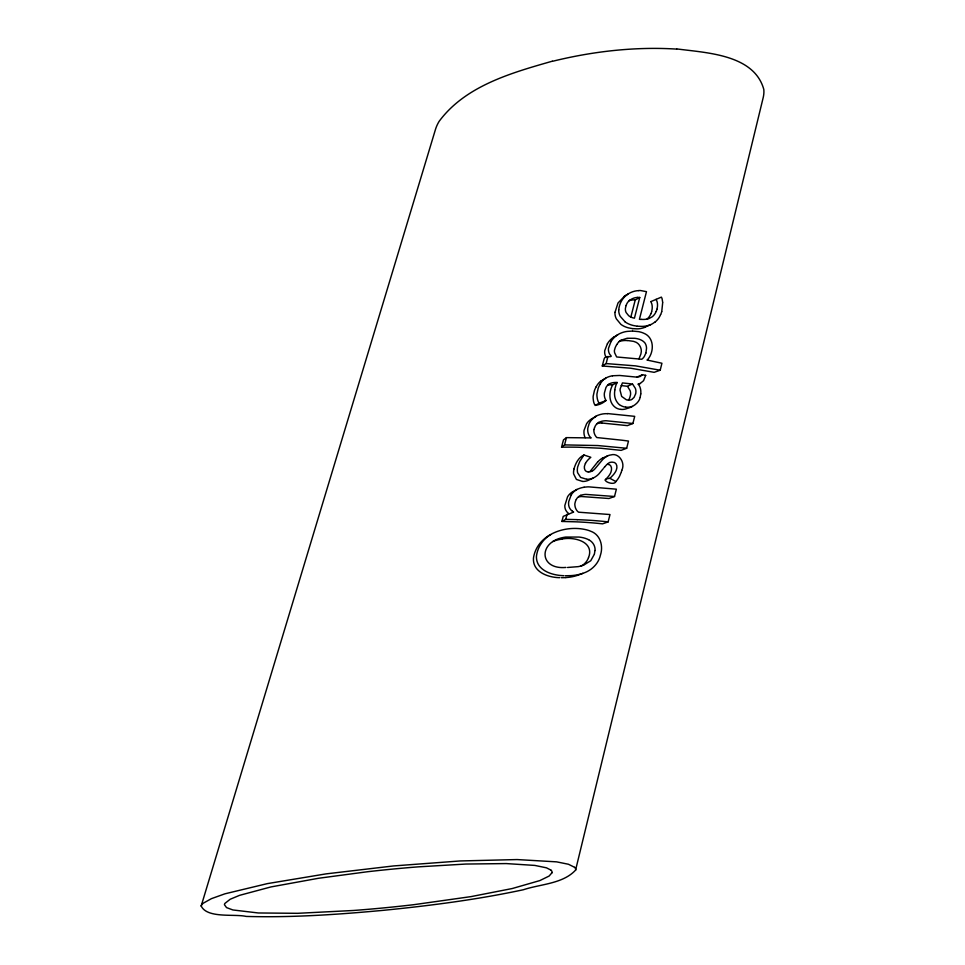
<?xml version="1.0" encoding="UTF-8"?>
<svg xmlns="http://www.w3.org/2000/svg" width="965" height="965" viewBox="0 0 965 965"><rect width="100%" height="100%" fill="white"/><g stroke="black" fill="none" stroke-linecap="round" stroke-linejoin="round"><path stroke-width="1.45" d="M594.935 550.545L594.428 553.994M618.758 309.837C619.253 303.179 623.088 296.774 628.927 293.457A14.656 9.517 -25.4 0 1 638.661 290.634M625.38 308.619L626.032 305.543M614.982 312.37L618.01 302.986L624.572 296.219M573.608 471.053L573.572 471.571A25.585 16.622 -25.4 0 0 573.62 473.887L576.407 479.424L582.522 481.439M640.772 393.889L640.217 397.11M573.632 470.872L573.68 470.534A37.442 24.318 -25.4 0 1 573.946 469.038M594.006 429.509L594.452 427.797M614.633 389.932L616.008 384.89A26.152 16.984 -25.4 0 1 616.346 384.142L617.178 382.49L616.128 382.454A16.296 10.579 -25.4 0 0 615.067 382.442L613.125 382.635A7.575 4.921 -25.4 0 0 609.482 383.853L609.084 384.118M635.597 393.877L635.814 392.767A15.319 9.952 -25.4 0 0 635.911 391.32L635.911 391.151A20.434 13.269 -25.4 0 0 635.356 388.364L632.654 384.203M573.946 469.038C575.514 463.465 578.469 457.446 583.946 455.01L590.845 457.289L589.639 458.315A16.682 10.832 -25.4 0 0 585.429 463.429M656.996 309.138L657.43 306.725A28.287 18.371 -25.4 0 0 657.044 301.575L656.14 299.331M656.972 309.234L656.236 311.49M651.689 311.502L652.135 309.09A28.866 18.745 -25.4 0 0 651.809 303.951L650.941 301.659M552.306 61.193C511.607 72.833 465.48 85.716 439.123 121.361A45.934 29.831 -25.4 0 0 435.492 129.37L201.19 905.99C207.077 918.68 234.604 913.698 246.184 916.424C291.864 917.715 337.557 914.567 383.033 910.357C430.101 905.689 477.132 899.657 523.416 889.73C540.436 884.061 562.8 883.916 575.574 870.128L763.182 97.67A46.091 29.927 -25.4 0 0 763.798 89.395C754.051 54.317 706.344 52.87 676.791 48.913M600.519 554.851C603.427 545.852 600.302 534.501 590.592 531.196A37.225 24.173 -25.4 0 0 588.807 530.509L587.613 530.135A44.378 28.829 -25.4 0 0 584.066 529.303C563.837 525.358 537.915 534.791 533.657 556.865A29.975 19.469 -25.4 0 0 533.44 558.711C532.837 572.221 548.578 577.625 559.784 577.661M661.749 311.562L662.69 302.588M621.786 470.329C625.754 462.428 618.432 452.537 611.014 454.925A8.673 5.633 -25.4 0 0 607.95 455.733M645.911 353.009L646.526 348.401A21.918 14.234 -25.4 0 0 644.813 342.804L644.186 342.177A20.205 13.124 -25.4 0 0 640.471 339.74L639.481 339.33A23.763 15.428 -25.4 0 0 638.154 338.932L636.924 338.643A38.13 24.764 -25.4 0 0 634.741 338.305L627.214 338.257L621.279 340.138M611.002 341.55L608.529 348.184A15.971 10.374 -25.4 0 0 608.445 348.932L608.42 349.595A21.025 13.655 -25.4 0 0 609.952 354.601C614.464 358.871 605.176 354.3 604.114 358.944L602.281 365.988L630.567 368.196L654.149 372.333L660.193 370.222L661.93 363.25L646.984 360.029A3.655 2.376 -25.4 0 0 647.973 359.185C654.354 351.429 654.246 337.28 643.691 333.202A29.517 19.167 -25.4 0 0 641.037 332.225L639.144 331.743A28.033 18.202 -25.4 0 0 638.661 331.646L632.847 331.067M572.426 511.221L573.68 512.053L563.222 516.384L561.895 521.45L575.574 521.824A365.337 237.269 -25.4 0 1 602.558 523.85L608.119 521.92L609.989 514.538L578.53 512.186L577.673 511.438A16.875 10.953 -25.4 0 1 576.877 510.545L576.684 510.268A24.185 15.705 -25.4 0 1 574.887 505.129L574.851 504.972A13.944 9.059 -25.4 0 1 574.923 503.356L575.417 501.462A18.046 11.713 -25.4 0 1 575.828 500.377L576.165 499.665M578.711 496.891A16.489 10.712 -25.4 0 1 581.437 496.517L608.951 498.507L614.524 496.493L616.37 489.183L588.855 486.867A27.117 17.611 -25.4 0 0 587.444 486.891L584.115 487.204M595.827 416.458L595.803 416.47A13.233 8.588 -25.4 0 0 590.303 421.596L589.313 423.309A17.454 11.327 -25.4 0 0 589.145 423.659L587.842 427.965A19.3 12.533 -25.4 0 0 587.781 428.448L587.709 429.534A26.779 17.394 -25.4 0 0 589.169 435.625L589.205 435.71A15.259 9.915 -25.4 0 0 590.556 437.398L591.195 437.917L566.443 437.628L563.476 439.895L561.558 447.169A475.962 309.114 -25.4 0 1 577.987 447.217L600.845 448.243L621.122 450.366L626.671 448.279L628.48 441.077A295.772 192.095 -25.4 0 0 621.315 440.137L596.853 437.555A15.609 10.133 -25.4 0 1 596.117 436.747L595.779 436.276A24.077 15.633 -25.4 0 1 593.885 431.271A14.366 9.324 -25.4 0 1 594.006 429.509M601.87 423.02L627.371 425.625L632.907 423.49L634.705 416.349L607.48 413.563M637.696 297.389L639.747 297.461L634.439 318.173L633.221 317.907A18.456 11.99 -25.4 0 1 628.613 315.627L626.164 312.6A18.395 11.942 -25.4 0 1 625.501 310.646L625.368 309.307M630.845 317.063L635.247 299.946L639.747 297.461M561.895 521.45L565.731 519.363L567.046 514.273M602.281 365.988L606.117 363.576L607.938 356.519M561.558 447.169L564.537 444.901L566.443 437.628M645.682 375.385L643.558 380.693L640.277 383.431A4.97 3.233 -25.4 0 1 639.626 383.672A8.48 5.513 -25.4 0 1 638.565 383.949L638.179 384.034M621.762 470.425L621.376 471.788M661.725 311.671L660.772 314.494M600.435 555.164C598.505 563.62 591.726 570.351 583.596 573.077A26.574 17.261 -25.4 0 1 579.036 574.452L576.684 574.947A40.192 26.103 -25.4 0 1 570.641 575.647L565.261 575.743M640.121 397.508C639.023 403.056 632.401 407.302 626.816 408.569A8.697 5.645 -25.4 0 1 622.932 409.413L622.775 409.437A10.362 6.731 -25.4 0 1 621.617 409.437L620.965 409.389M635.549 394.034L634.053 397.435L631.798 399.426M651.628 311.755L650.989 313.721M594.368 554.236L590.737 560.749L583.716 565.08M645.899 353.069L644.355 356.411A12.798 8.311 -25.4 0 1 643.052 358.124L642.533 358.642A3.281 2.135 -25.4 0 1 641.725 359.245L616.647 356.966L614.681 352.901A22.641 14.704 -25.4 0 1 614.452 351.73L614.428 351.489A9.421 6.116 -25.4 0 1 614.452 350.295L614.995 348.293A25.44 16.526 -25.4 0 1 615.453 347.026L616.707 344.577M588.59 557.517C594.693 541.558 573.789 536.456 561.799 539.109M621.158 472.452L619.614 476.095A29.662 19.264 -25.4 0 1 617.902 478.966L616.056 481.414M551.992 872.734L549.109 876.051L539.869 880.575L512.222 888.536L470.992 896.618L413.876 904.675A1145.346 743.846 -25.4 0 1 353.504 910.477L297.654 913.312L258.367 912.974L232.867 909.959L226.534 907.595L224.459 904.736A4.174 2.714 -25.4 0 1 224.845 903.469L230.201 899.247L239.537 895.351L270.936 886.932L318.438 878.283L367.363 871.757A1150.352 747.091 -25.4 0 1 418.195 866.86L465.866 864.049L506.263 863.578L534.851 865.424L546.467 867.825L551.039 870.165M621.183 385.578L627.347 386.265L632.461 383.998L622.425 382.924L620.266 388.63A21.966 14.27 -25.4 0 0 620.061 390.27L621.653 396.422L626.381 399.8A13.474 8.757 -25.4 0 0 627.226 399.956L628.143 400.053A6.104 3.969 -25.4 0 0 631.508 399.655M585.478 463.429L585.369 463.646A12.786 8.311 -25.4 0 0 584.911 464.72C583.572 467.374 584.5 471.945 588.071 471.909M617.178 382.49L612.691 384.83L611.81 386.627A26.115 16.96 -25.4 0 0 611.545 387.23C608.879 393.491 608.987 402.791 615.224 407.314A16.526 10.736 -25.4 0 0 619.735 409.244L620.821 409.377M596.068 386.82L594.669 389.896A36.429 23.655 -25.4 0 0 594.392 390.692L593.149 396.362A37.587 24.415 -25.4 0 0 593.186 398.75L593.463 400.909A40.446 26.26 -25.4 0 0 593.861 402.634L594.175 403.563A19.602 12.726 -25.4 0 0 594.537 404.371C596.105 407.025 606.937 401.464 605.634 399.643A16.381 10.639 -25.4 0 1 605.152 398.774L604.995 398.388A23.836 15.476 -25.4 0 1 604.392 393.008L605.911 387.616A10.772 6.996 -25.4 0 1 606.285 386.953A7.587 4.934 -25.4 0 1 609.06 384.094M599.856 384.456L598.445 387.52A34.993 22.726 -25.4 0 0 598.155 388.328L596.925 393.997A36.984 24.016 -25.4 0 0 597.009 396.603L597.226 398.183A40.265 26.152 -25.4 0 0 597.745 400.294L598.083 401.223A19.602 12.738 -25.4 0 0 598.457 402.043L599.132 403.153L606.261 400.535M576.31 499.4L576.382 499.291A7.406 4.813 -25.4 0 1 580.689 495.31M607.395 343.697L604.778 350.548A16.308 10.591 -25.4 0 0 604.693 351.212L604.645 352.044A21.23 13.787 -25.4 0 0 606.056 357.038L606.358 357.52M571.196 494.924L568.735 501.607A22.243 14.451 -25.4 0 0 568.674 502.041L568.578 503.26A20.868 13.546 -25.4 0 0 572.39 511.257M638.987 358.799L640.856 354.107A34.812 22.605 -25.4 0 0 640.965 353.588C642.497 348.594 639.071 342.72 634.524 341.694A22.581 14.668 -25.4 0 0 633.281 341.308L627.262 340.476M583.946 455.01L579.736 461.487L577.709 466.831A36.043 23.401 -25.4 0 0 577.444 468.327L577.347 469.376A23.98 15.573 -25.4 0 0 577.625 472.766L580.628 477.422L586.72 479.279M603.101 468.845L598.963 473.827A13.848 8.999 -25.4 0 1 593.415 477.94L588.674 480.16A8.938 5.802 -25.4 0 1 587.721 480.57A9.493 6.164 -25.4 0 1 583.355 481.439L582.691 481.439M603.813 467.916L604.874 466.602M612.51 375.759L619.651 375.469L636.997 377.146L640.193 376.495L642.473 374.77L645.706 375.301M597.745 461.849L590.761 470.606A12.955 8.42 -25.4 0 1 589.844 471.608M605.176 480.015L608.167 476.722A22.629 14.692 -25.4 0 0 610.157 473.815L610.326 473.513A12.111 7.865 -25.4 0 0 610.917 472.187C612.329 468.652 611.496 464.225 607.54 464.298M610.254 478.073L613.258 474.889A22.183 14.403 -25.4 0 0 615.513 471.74L615.634 471.511A11.797 7.66 -25.4 0 0 616.285 470.1C617.853 466.541 616.587 461.849 612.353 462.163A4.994 3.245 -25.4 0 0 609.94 462.488M655.054 321.972L653.088 323.335A12.219 7.937 -25.4 0 1 650.808 324.578L645.296 327.051M647.069 319.005L647.406 318.727A12.183 7.913 -25.4 0 0 650.772 313.854M630.398 299.838L632.015 298.861A9.493 6.164 -25.4 0 1 637.624 297.425M588.614 539.7A35.934 23.329 -25.4 0 0 579.084 537.059L565.828 537.059A28.069 18.226 -25.4 0 0 560.87 538.024C538.193 543.91 539.93 569.857 565.948 567.432M623.945 296.629L627.925 294.084M624.62 296.183L626.526 295.109M632.461 331.067L627.286 331.393A16.707 10.844 -25.4 0 0 618.637 334.167L616.912 335.289A16.948 11.001 -25.4 0 0 611.062 341.562M550.701 534.622C543.355 538.892 538.06 546.467 536.649 554.851A29.469 19.143 -25.4 0 0 536.431 557.312C536.733 570.761 552.607 575.43 563.801 575.695M617.757 334.734L614.138 336.954M604.874 378.738A10.277 6.671 -25.4 0 1 605.718 378.183L602.1 380.355A10.82 7.02 -25.4 0 0 600.93 381.115M595.164 405.493L599.132 403.153M595.803 416.47L592.16 418.581M581.823 565.502L580.978 565.96M573.294 491.487L577.022 489.472A15.126 9.831 -25.4 0 1 584.102 487.265M650.905 301.587L661.387 297.123L661.857 298.113A16.598 10.772 -25.4 0 1 662.111 298.824L662.666 302.214M650.736 324.602L650.47 324.71A17.249 11.206 -25.4 0 1 642.014 326.387L637.334 326.218M602.992 457.941L607.697 455.854A13.136 8.528 -25.4 0 0 602.546 459.714L595.26 468.447A9.023 5.862 -25.4 0 1 592.546 470.872M593.005 478.097L592.317 478.375A10.277 6.671 -25.4 0 1 587.673 479.279L586.804 479.279M637.069 377.013L642.473 374.77M640.157 383.479L638.239 384.263L638.878 385.083A21.399 13.896 -25.4 0 1 639.686 386.47L639.867 386.869A30.88 20.06 -25.4 0 1 640.748 393.889M582.824 573.367L577.167 575.466A32.641 21.206 -25.4 0 1 565.852 577.54M583.535 565.152L581.919 565.707A24.861 16.152 -25.4 0 1 578.228 566.636L567.565 567.48M565.816 577.613L561.377 577.697M638.685 290.562L639.831 290.525A17.744 11.52 -25.4 0 1 640.519 290.537L646.478 291.659L639.421 319.319L641.218 319.451M564.537 444.901L597.866 445.553L626.671 448.279M588.216 471.909L588.578 471.909A6.019 3.908 -25.4 0 0 591.991 471.125M565.731 519.363L577.215 519.64M606.117 363.576L635.621 365.88L660.193 370.222M612.57 384.818L611.689 384.794A15.018 9.747 -25.4 0 0 610.664 384.782L609.036 384.939A8.299 5.392 -25.4 0 0 607.673 385.24M635.247 299.946L633.342 299.898A9.336 6.055 -25.4 0 0 629.216 300.73M625.851 407.133L626.743 407.218A11.158 7.25 -25.4 0 0 627.805 407.23L628.106 407.218A9.336 6.067 -25.4 0 0 632.352 406.337M632.763 328.643L637.093 328.86A15.995 10.386 -25.4 0 0 645.271 327.171M614.524 496.493L585.839 494.394A13.51 8.782 -25.4 0 0 580.749 495.359M632.63 328.631L628.722 327.931A33.353 21.664 -25.4 0 1 620.881 324.349L616.382 318.908A28.998 18.83 -25.4 0 1 614.934 312.383M637.057 326.182L633.257 325.494A35.548 23.088 -25.4 0 1 625.043 321.864M625.658 407.121L624.705 406.965A17.466 11.339 -25.4 0 1 620.266 405.155M632.907 423.49L606.177 420.752A15.102 9.807 -25.4 0 0 605.103 420.764L603.016 420.993A8.721 5.669 -25.4 0 0 599.12 422.332M568.88 513.669L568.192 513.151A20.76 13.486 -25.4 0 1 564.827 505.479L567.553 496.818A12.774 8.299 -25.4 0 1 572.945 491.559M625.079 321.84L620.29 316.399A28.588 18.564 -25.4 0 1 618.71 309.849M574.658 867.342L568.445 864.254L556.612 861.854L517.071 859.562L460.257 860.949L393.503 865.943L326.074 873.88L267.353 883.626L224.929 893.819L211.419 898.656L203.434 903.107A6.393 4.149 -25.4 0 0 201.106 906.002M627.588 386.543L630.085 390.596A20.687 13.438 -25.4 0 1 630.591 393.37L630.591 393.623A15.633 10.157 -25.4 0 1 630.483 394.987L629.856 397.387A11.471 7.455 -25.4 0 1 628.468 400.077M619.53 404.842A33.353 21.652 -25.4 0 1 614.946 389.896M605.743 378.099A12.979 8.432 -25.4 0 1 612.498 375.831M599.989 384.456A15.38 9.988 -25.4 0 1 604.753 378.654M596.189 386.832A15.754 10.229 -25.4 0 1 600.809 381.042M594.573 427.772A9.481 6.152 -25.4 0 1 598.722 422.308M585.176 437.724A27.334 17.756 -25.4 0 1 583.946 431.801L584.03 430.535A19.698 12.786 -25.4 0 1 584.078 430.245L586.599 423.731A13.221 8.588 -25.4 0 1 591.847 418.701M595.755 416.241A16.875 10.965 -25.4 0 1 607.407 413.708M601.87 423.02A14.752 9.578 -25.4 0 0 600.7 423.032L598.951 423.225A8.806 5.718 -25.4 0 0 597.239 423.635M597.842 461.873A13.1 8.504 -25.4 0 1 602.92 457.844M605.031 466.638A11.64 7.551 -25.4 0 1 609.615 462.5M607.455 343.697A16.996 11.037 -25.4 0 1 614.005 336.906M619.24 341.429A17.539 11.387 -25.4 0 1 627.214 340.573M616.792 344.589A10.784 7.008 -25.4 0 1 621.038 340.15M577.203 519.689A385.433 250.321 -25.4 0 1 608.143 521.884M571.232 494.936A12.931 8.396 -25.4 0 1 576.925 489.388M626.14 305.531A11.013 7.153 -25.4 0 1 630.266 299.729M656.031 311.502A11.254 7.31 -25.4 0 1 652.195 316.797L650.941 317.497A9.927 6.453 -25.4 0 1 650.265 317.871L649.94 318.028A8.613 5.597 -25.4 0 1 648.842 318.486M660.506 314.614A17.213 11.17 -25.4 0 1 655.151 322.033M648.854 318.643A15.983 10.386 -25.4 0 1 641.279 319.343M588.469 557.529A14.535 9.445 -25.4 0 1 582.305 565.49M552.728 541.57A22.81 14.813 -25.4 0 1 561.787 539.182M588.903 539.809A25.934 16.839 -25.4 0 1 595.103 550.496M574.585 867.402A6.683 4.33 -25.4 0 1 575.683 870.104M550.955 870.225A6.092 3.957 -25.4 0 1 552.113 872.71M552.306 61.35A335.048 217.595 -25.4 0 1 676.694 49.106M609.976 478.351C597.625 479.062 613.752 486.674 615.911 481.583L609.976 478.351"/></g></svg>
